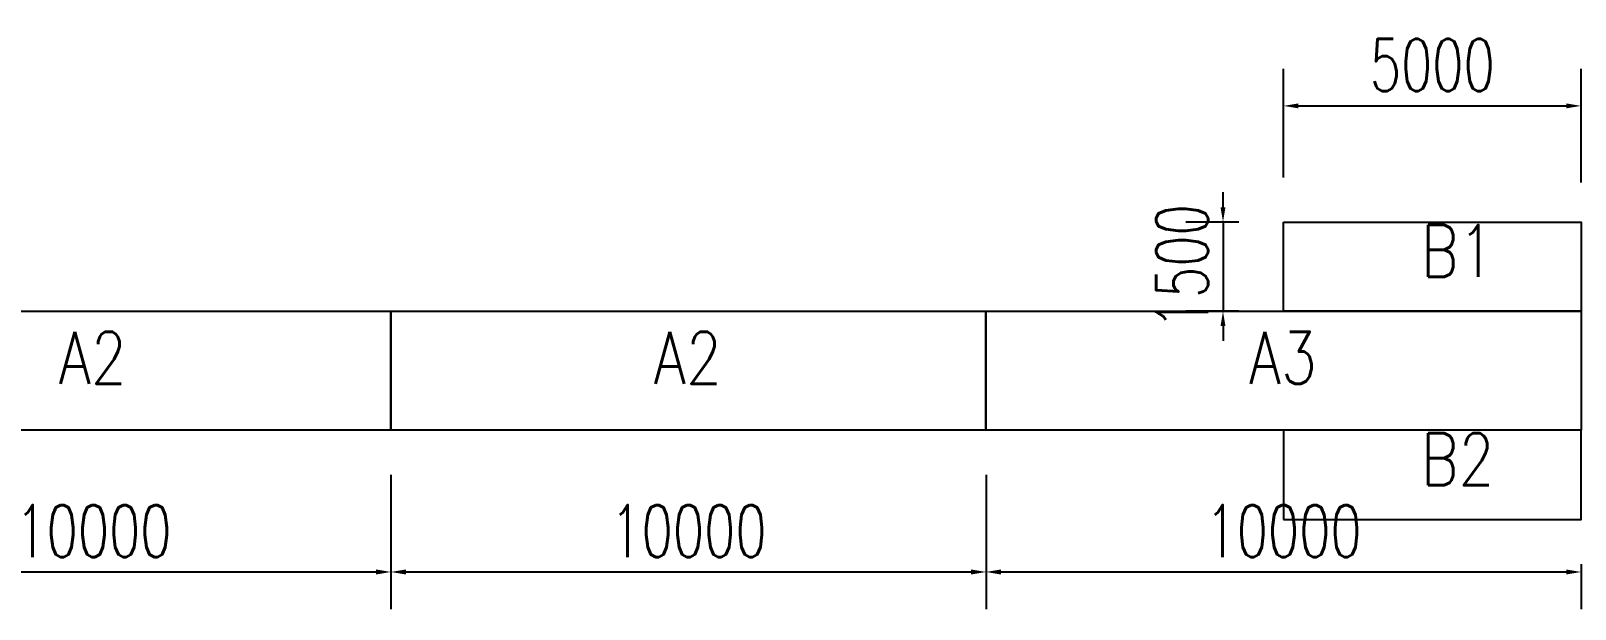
# Model space of a CAD drawing. Header units: millimetres. Extents: x 7263 to 319917, y -161937 to 156976.
# Drawn here: x 103153 to 129104, y -66911 to -57187 of the extents above; entities that cross this region are included whole.
import ezdxf

# ---------------------------------------------------------------- set-up
doc = ezdxf.new("R2010")
doc.units = ezdxf.units.MM
doc.header["$LTSCALE"] = 1000
doc.layers.add('PUB_TEXT', color=7, linetype='Continuous')
doc.layers.add('W-STEEL_FRAME钢架', color=3, linetype='Continuous')
doc.styles.get("Standard").update_dxf_attribs({"font": 'simplex.shx', "width": 0.8, "bigfont": 'hztxt.shx'})
doc.styles.add('STANDARD_T3', font='simplex.shx', dxfattribs={"width": 0.7, "bigfont": 'hztxt.shx'})
doc.dimstyles.new('W&&250', dxfattribs={"dimtxt": 875, "dimasz": 250, "dimexe": 625, "dimexo": 750, "dimgap": 250, "dimtad": 1, "dimdec": 0, "dimzin": 0, "dimdsep": 46, "dimtxsty": 'STANDARD_T3', "dimcen": 0.09, "dimclrd": 1, "dimclre": 1, "dimclrt": 7, "dimazin": 2, "dimtfac": 1, "dimtdec": 0, "dimtix": 1, "dimtmove": 2, "dimatfit": 3, "dimfxl": 0, "dimtolj": 1, "dimtzin": 0, "dimarcsym": 0})

# ---------------------------------------------------------------- blocks, each defined once
blk = doc.blocks.new('*U562')
at = {"layer": 'W-STEEL_FRAME钢架'}
blk.add_lwpolyline([(-5000, 1000), (5000, 1000), (5000, -1000), (-5000, -1000)], close=True, dxfattribs=at)
blk = doc.blocks.new('*U563')
at = {"layer": 'W-STEEL_FRAME钢架', "color": 0, "linetype": 'ByBlock', "lineweight": -2, "transparency": 16777216}
for p in [(20000, 0), (30000, 0), (40000, 0)]:
    blk.add_blockref('*U562', p, dxfattribs=at)
blk = doc.blocks.new('*D566')
at = {"layer": 'Defpoints', "color": 0, "transparency": 16777216}
for p in [(99204, -63902), (109204, -63902), (109204, -66286)]:
    blk.add_point(p, dxfattribs=at)
at = {"layer": 'W-STEEL_FRAME钢架', "color": 1, "lineweight": -2, "transparency": 16777216}
for p, q in [((99204, -64652), (99204, -66911)), ((109204, -64652), (109204, -66911)), ((99454, -66286), (108954, -66286))]:
    blk.add_line(p, q, dxfattribs=at)
at = {"layer": 'W-STEEL_FRAME钢架', "color": 1, "transparency": 16777216}
for points in [[(99454, -66244), (99454, -66328), (99204, -66286)], [(108954, -66244), (108954, -66328), (109204, -66286)]]:
    blk.add_solid(points, dxfattribs=at)
at = {"layer": 'W-STEEL_FRAME钢架', "color": 7, "transparency": 16777216, "insert": (104204, -65598), "char_height": 875, "attachment_point": 5, "style": 'STANDARD_T3'}
blk.add_mtext('\\A1;10000', dxfattribs=at)
blk = doc.blocks.new('*D567')
at = {"layer": 'Defpoints', "color": 0, "transparency": 16777216}
for p in [(109204, -63902), (119204, -63902), (119204, -66286)]:
    blk.add_point(p, dxfattribs=at)
at = {"layer": 'W-STEEL_FRAME钢架', "color": 1, "lineweight": -2, "transparency": 16777216}
for p, q in [((109204, -64652), (109204, -66911)), ((119204, -64652), (119204, -66911)), ((109454, -66286), (118954, -66286))]:
    blk.add_line(p, q, dxfattribs=at)
at = {"layer": 'W-STEEL_FRAME钢架', "color": 1, "transparency": 16777216}
for points in [[(109454, -66244), (109454, -66328), (109204, -66286)], [(118954, -66244), (118954, -66328), (119204, -66286)]]:
    blk.add_solid(points, dxfattribs=at)
at = {"layer": 'W-STEEL_FRAME钢架', "color": 7, "transparency": 16777216, "insert": (114204, -65598), "char_height": 875, "attachment_point": 5, "style": 'STANDARD_T3'}
blk.add_mtext('\\A1;10000', dxfattribs=at)
blk = doc.blocks.new('*D568')
at = {"layer": 'Defpoints', "color": 0, "transparency": 16777216}
for p in [(119204, -63902), (129204, -65402), (129204, -66286)]:
    blk.add_point(p, dxfattribs=at)
at = {"layer": 'W-STEEL_FRAME钢架', "color": 1, "lineweight": -2, "transparency": 16777216}
for p, q in [((119204, -64652), (119204, -66911)), ((129204, -66152), (129204, -66911)), ((119454, -66286), (128954, -66286))]:
    blk.add_line(p, q, dxfattribs=at)
at = {"layer": 'W-STEEL_FRAME钢架', "color": 1, "transparency": 16777216}
for points in [[(119454, -66244), (119454, -66328), (119204, -66286)], [(128954, -66244), (128954, -66328), (129204, -66286)]]:
    blk.add_solid(points, dxfattribs=at)
at = {"layer": 'W-STEEL_FRAME钢架', "color": 7, "transparency": 16777216, "insert": (124204, -65598), "char_height": 875, "attachment_point": 5, "style": 'STANDARD_T3'}
blk.add_mtext('\\A1;10000', dxfattribs=at)
blk = doc.blocks.new('*D569')
at = {"layer": 'Defpoints', "color": 0, "transparency": 16777216}
for p in [(129204, -58449), (124204, -60402), (129204, -60488)]:
    blk.add_point(p, dxfattribs=at)
at = {"layer": 'W-STEEL_FRAME钢架', "color": 1, "lineweight": -2, "transparency": 16777216}
for p, q in [((124204, -59652), (124204, -57824)), ((129204, -59738), (129204, -57824)), ((124454, -58449), (128954, -58449))]:
    blk.add_line(p, q, dxfattribs=at)
at = {"layer": 'W-STEEL_FRAME钢架', "color": 1, "transparency": 16777216}
for points in [[(124454, -58407), (124454, -58490), (124204, -58449)], [(128954, -58407), (128954, -58490), (129204, -58449)]]:
    blk.add_solid(points, dxfattribs=at)
at = {"layer": 'W-STEEL_FRAME钢架', "color": 7, "transparency": 16777216, "insert": (126704, -57761), "char_height": 875, "attachment_point": 5, "style": 'STANDARD_T3'}
blk.add_mtext('\\A1;5000', dxfattribs=at)
blk = doc.blocks.new('*D574')
at = {"layer": 'Defpoints', "color": 0, "transparency": 16777216}
for p in [(124204, -60402), (123187, -61902), (124204, -61902)]:
    blk.add_point(p, dxfattribs=at)
at = {"layer": 'W-STEEL_FRAME钢架', "color": 1, "lineweight": -2, "transparency": 16777216}
for p, q in [((123187, -60152), (123187, -59902)), ((123454, -60402), (122562, -60402)), ((123187, -60402), (123187, -61902)), ((123454, -61902), (122562, -61902)), ((123187, -62152), (123187, -62402))]:
    blk.add_line(p, q, dxfattribs=at)
at = {"layer": 'W-STEEL_FRAME钢架', "color": 1, "transparency": 16777216}
for points in [[(123145, -60152), (123228, -60152), (123187, -60402)], [(123145, -62152), (123228, -62152), (123187, -61902)]]:
    blk.add_solid(points, dxfattribs=at)
at = {"layer": 'W-STEEL_FRAME钢架', "color": 7, "transparency": 16777216, "insert": (122499, -61152), "char_height": 875, "attachment_point": 5, "rotation": 90, "style": 'STANDARD_T3'}
blk.add_mtext('\\A1;1500', dxfattribs=at)

msp = doc.modelspace()

# ---------------------------------------------------------------- linework, layer by layer
at = {"layer": 'W-STEEL_FRAME钢架'}
for points in [[(124203.8, -60401.7), (129203.8, -60401.7), (129203.8, -61901.7), (124203.8, -61901.7)], [(124203.8, -65401.7), (129203.8, -65401.7), (129203.8, -63901.7), (124203.8, -63901.7)]]:
    msp.add_lwpolyline(points, close=True, dxfattribs=at)

# ---------------------------------------------------------------- block references
msp.add_blockref('*U563', (84203.8, -62901.7), dxfattribs=at)

# ---------------------------------------------------------------- texts
at = {"layer": 'PUB_TEXT', "width": 0.8}
for s, p in [('B1', (126515.7, -61325.4)), ('A2', (103622.2, -63121.6)), ('A2', (113622.2, -63121.6)), ('A3', (123622.2, -63121.6)), ('B2', (126515.7, -64828))]:
    msp.add_text(s, height=875, dxfattribs=at).set_placement(p)

# ---------------------------------------------------------------- dimensions: what is measured, and where the dimension line sits
at = {"layer": 'W-STEEL_FRAME钢架'}
for base, p1, p2, picture, middle in [((129203.8, -58448.8), (124203.8, -60401.7), (129203.8, -60487.8), '*D569', (126703.8, -57761.3)), ((109203.8, -66285.9), (99203.8, -63901.7), (109203.8, -63901.7), '*D566', (104203.8, -65598.4)), ((119203.8, -66285.9), (109203.8, -63901.7), (119203.8, -63901.7), '*D567', (114203.8, -65598.4)), ((129203.8, -66285.9), (119203.8, -63901.7), (129203.8, -65401.7), '*D568', (124203.8, -65598.4))]:
    dim = msp.add_linear_dim(base=base, p1=p1, p2=p2, dimstyle='W&&250', dxfattribs=at)
    dim.commit()
    dim.dimension.update_dxf_attribs({"geometry": picture, "text_midpoint": middle})
dim = msp.add_linear_dim(base=(123186.7, -61901.7), p1=(124203.8, -60401.7), p2=(124203.8, -61901.7), angle=90, dimstyle='W&&250', dxfattribs=at)
dim.commit()
dim.dimension.update_dxf_attribs({"geometry": '*D574', "text_midpoint": (122499.2, -61151.7)})

doc.saveas('drawing.dxf')
